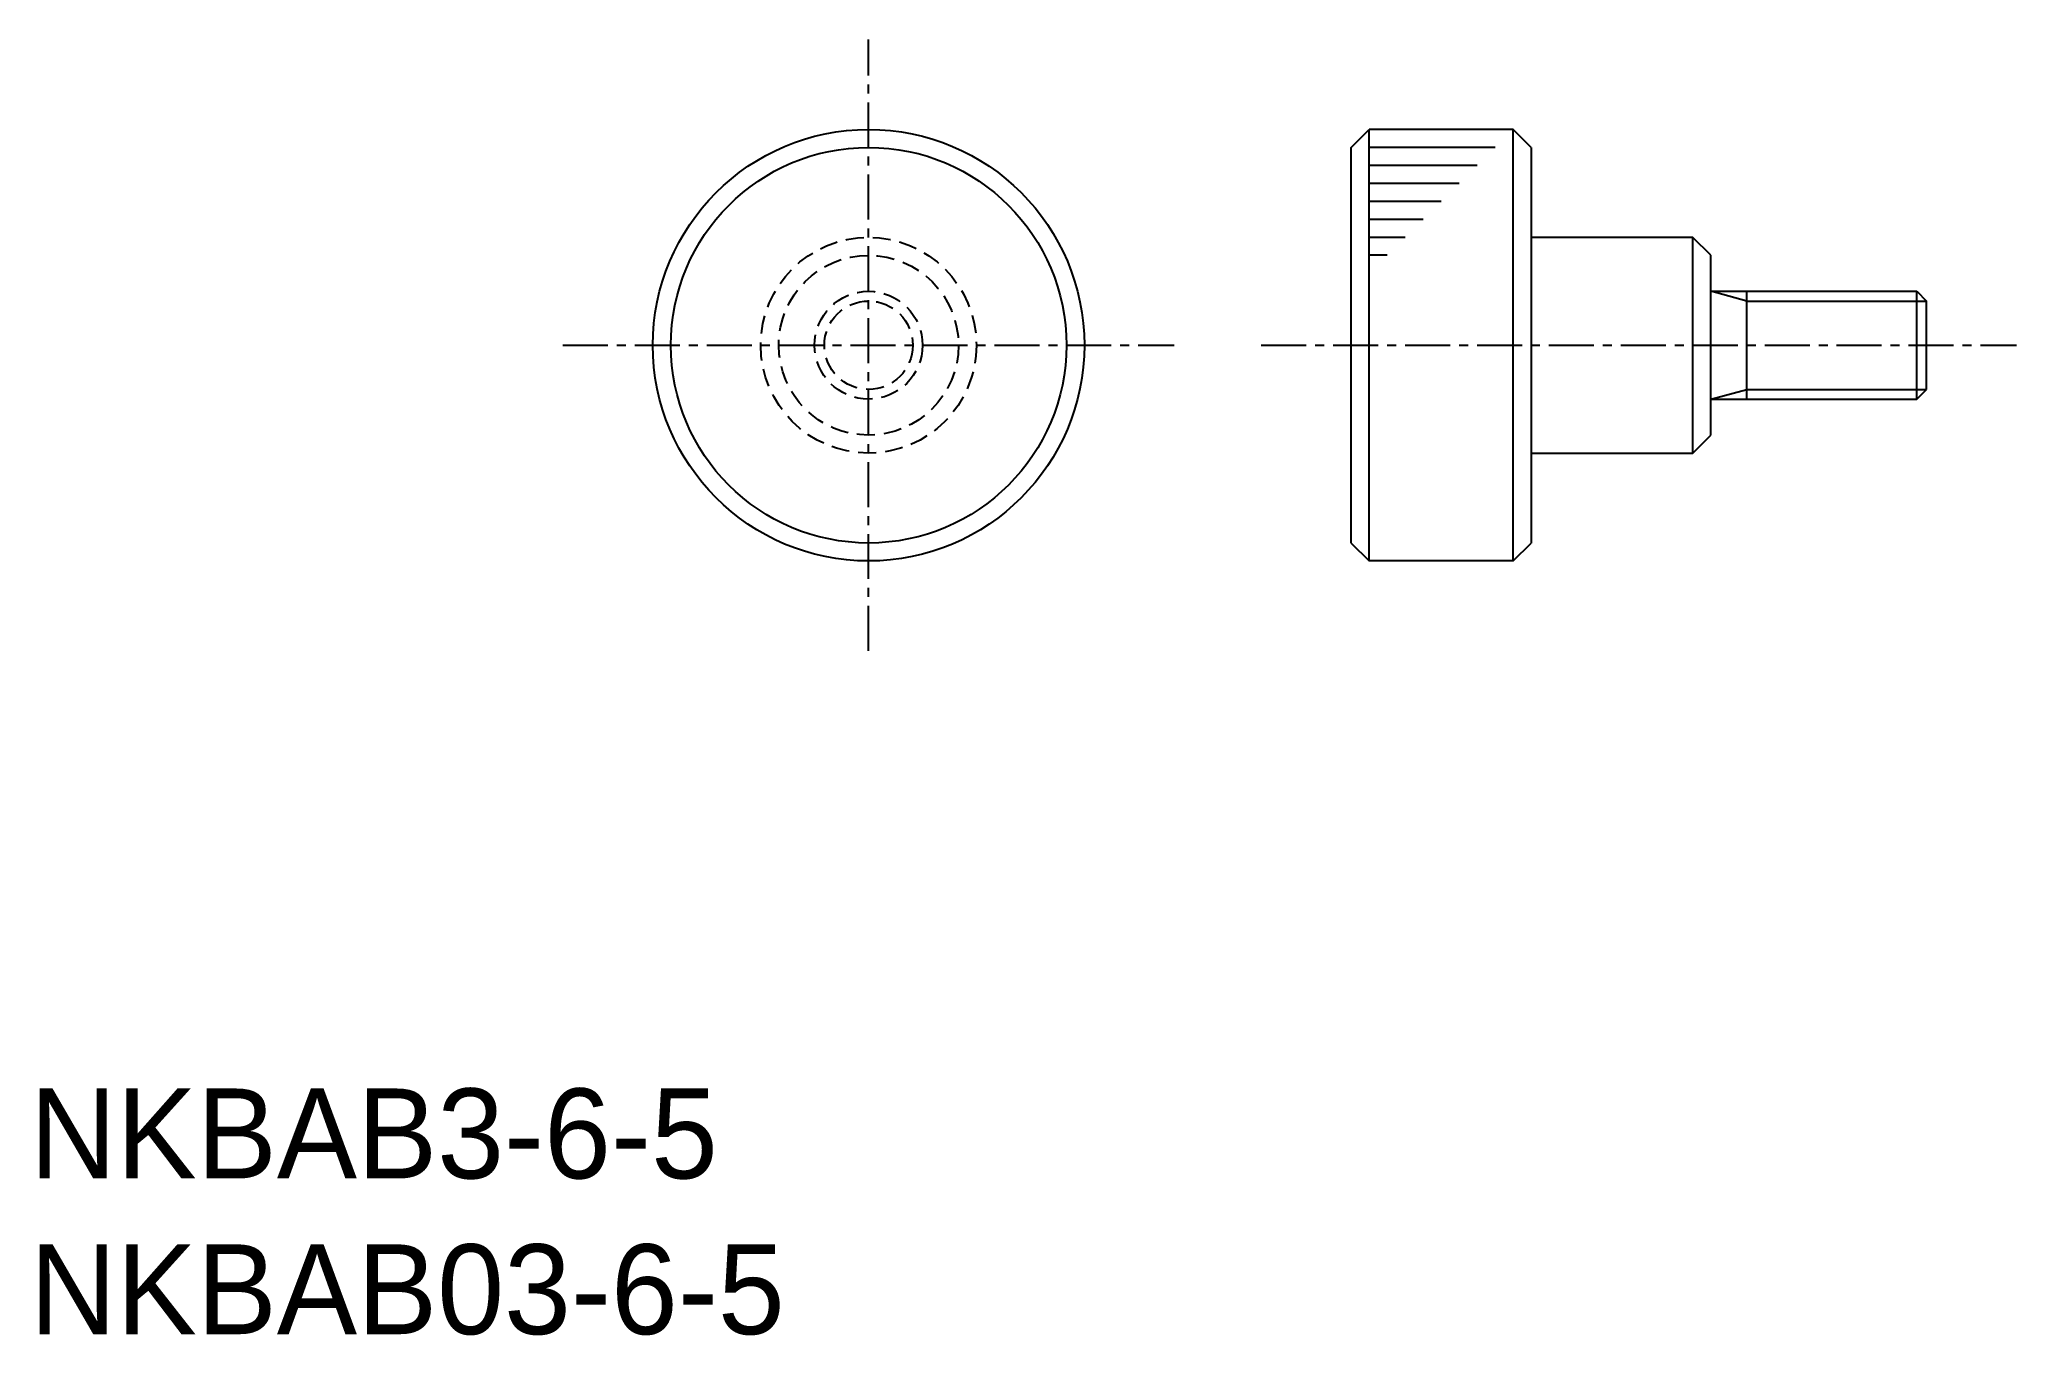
# Model space of a CAD drawing. Extents: x 0.3 to 55.2, y 0 to 36.
import ezdxf

# ---------------------------------------------------------------- set-up
doc = ezdxf.new("R2010")
doc.units = 0
doc.linetypes.add('CENTER', pattern=[2, 1.25, -0.25, 0.25, -0.25])
doc.linetypes.add('DASHED', pattern=[0.75, 0.5, -0.25])
doc.layers.get('0').update_dxf_attribs({"linetype": 'CONTINUOUS'})
doc.layers.add('CENTER', color=1, linetype='CENTER')

msp = doc.modelspace()

# ---------------------------------------------------------------- linework, layer by layer
at = {"color": 7, "linetype": 'CONTINUOUS'}
for p, q in [((36.75, 33), (37.25, 33.5)), ((36.75, 22), (36.75, 33)), ((41.25, 33.5), (37.25, 33.5)), ((37.25, 21.5), (37.25, 33.5)), ((40.75, 33), (37.25, 33)), ((41.25, 21.5), (41.25, 33.5)), ((41.75, 33), (41.25, 33.5)), ((41.75, 33), (41.75, 22)), ((40.25, 32.5), (37.25, 32.5)), ((39.75, 32), (37.25, 32)), ((39.25, 31.5), (37.25, 31.5)), ((38.75, 31), (37.25, 31)), ((38.25, 30.5), (37.25, 30.5)), ((46.25, 30.5), (41.75, 30.5)), ((46.25, 24.5), (46.25, 30.5)), ((46.75, 30), (46.25, 30.5)), ((37.75, 30), (37.25, 30)), ((46.75, 25), (46.75, 30)), ((46.75, 29), (52.479, 29)), ((47.75, 26), (47.75, 29)), ((52.479, 26), (52.479, 29)), ((52.479, 29), (52.75, 28.729)), ((52.75, 26.271), (52.75, 28.729)), ((52.75, 27.5), (52.75, 27.5)), ((52.75, 26.875), (52.75, 26.875)), ((46.75, 26), (52.479, 26)), ((52.479, 26), (52.75, 26.271)), ((46.25, 24.5), (46.75, 25)), ((41.75, 24.5), (46.25, 24.5)), ((36.75, 22), (37.25, 21.5)), ((41.25, 21.5), (41.75, 22)), ((41.25, 21.5), (37.25, 21.5))]:
    msp.add_line(p, q, dxfattribs=at)
at = {"color": 3, "linetype": 'CONTINUOUS'}
for p, q in [((47.75, 28.729), (46.75, 29)), ((47.75, 28.729), (52.75, 28.729)), ((46.75, 26), (47.75, 26.271)), ((47.75, 26.271), (52.75, 26.271))]:
    msp.add_line(p, q, dxfattribs=at)
at = {"color": 7, "linetype": 'CONTINUOUS'}
for radius in [6, 5.5]:
    msp.add_circle((23.329, 27.5), radius, dxfattribs=at)
at = {"color": 3, "linetype": 'DASHED'}
for radius in [3, 2.5, 1.5, 1.229]:
    msp.add_circle((23.329, 27.5), radius, dxfattribs=at)
at = {"layer": 'CENTER', "color": 1, "linetype": 'CENTER'}
for p, q in [((23.329, 19), (23.329, 36)), ((14.829, 27.5), (31.829, 27.5)), ((34.25, 27.5), (55.25, 27.5))]:
    msp.add_line(p, q, dxfattribs=at)

# ---------------------------------------------------------------- texts
at = {"color": 7, "linetype": 'CONTINUOUS'}
for s, p in [('NKBAB3-6-5', (0, 4.332)), ('NKBAB03-6-5', (0, 0))]:
    msp.add_text(s, height=2.5, dxfattribs=at).set_placement(p)

doc.saveas('drawing.dxf')
